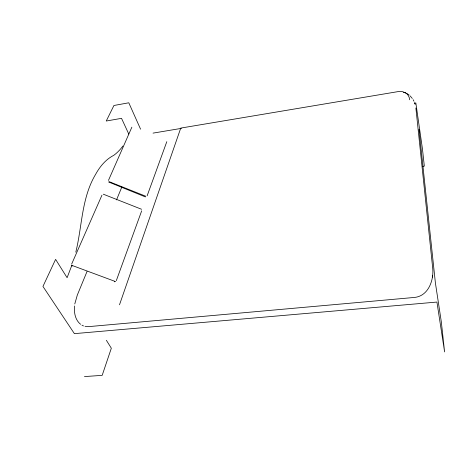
<?xml version="1.0" encoding="UTF-8"?>
<svg xmlns="http://www.w3.org/2000/svg" width="468" height="468" viewBox="0 0 468 468"><rect width="100%" height="100%" fill="white"/><g stroke="black" fill="none" stroke-linecap="round" stroke-linejoin="round"><path stroke-width="0.7" d="M85.006 326.284L88.569 326.635L414.829 297.408C428.846 295.782 434.298 279.232 432.578 267.006L415.882 107.985M74.517 305.973C73.903 312.495 75.167 320.03 80.607 324.306M74.781 303.96L77.302 295.103L87.036 271.469M432.35 277.114L432.648 275.471M75.81 252.129C82.222 226.155 81.461 198.081 95.577 174.406C99.865 166.579 105.739 159.412 113.8 155.312C117.316 152.755 120.305 149.538 122.903 146.069M71.937 265.069L67.099 277.7L55.604 259.371L42.951 286.439L74.394 333.649L436.931 302.059L444.6 351.913L441.33 321.925L435.386 282.853L419.018 129.39M116.327 280.619L141.687 210.816M147.139 195.811L166.807 141.675M116.526 199.894L121.815 187.065M71.674 264.022L101.954 195.185M108.453 180.408L131.871 127.167M114.426 281.824L115.596 281.303M103.288 194.185L141.582 209.272M153.042 133.117L181.397 128.372M414.396 103.188L415.836 102.96L422.458 148.988L424.324 166.122L422.879 166.321M84.445 376.576L102.182 375.359L111.331 348.21L106.371 340.3M403.515 92.208C407.113 92.758 409.453 96.297 409.629 99.76M72.394 265.555L114.754 281.286M109.126 181.654L145.811 196.25M145.39 196.917L108.617 181.988M81.964 325.161L83.509 325.927M406.657 93.389L409.254 95.109M405.873 93.027L402.351 91.605L398.209 91.588L180.753 128.086L119.498 304.803M410.179 95.94L412.296 98.461M413.15 99.69L413.946 101.234M128.794 134.076L121.528 118.34L106.248 121.025L113.929 105.487L128.794 102.79L140.581 129.186M71.744 265.309L72.125 266.157M414.584 102.703L415.163 104.405"/></g></svg>
